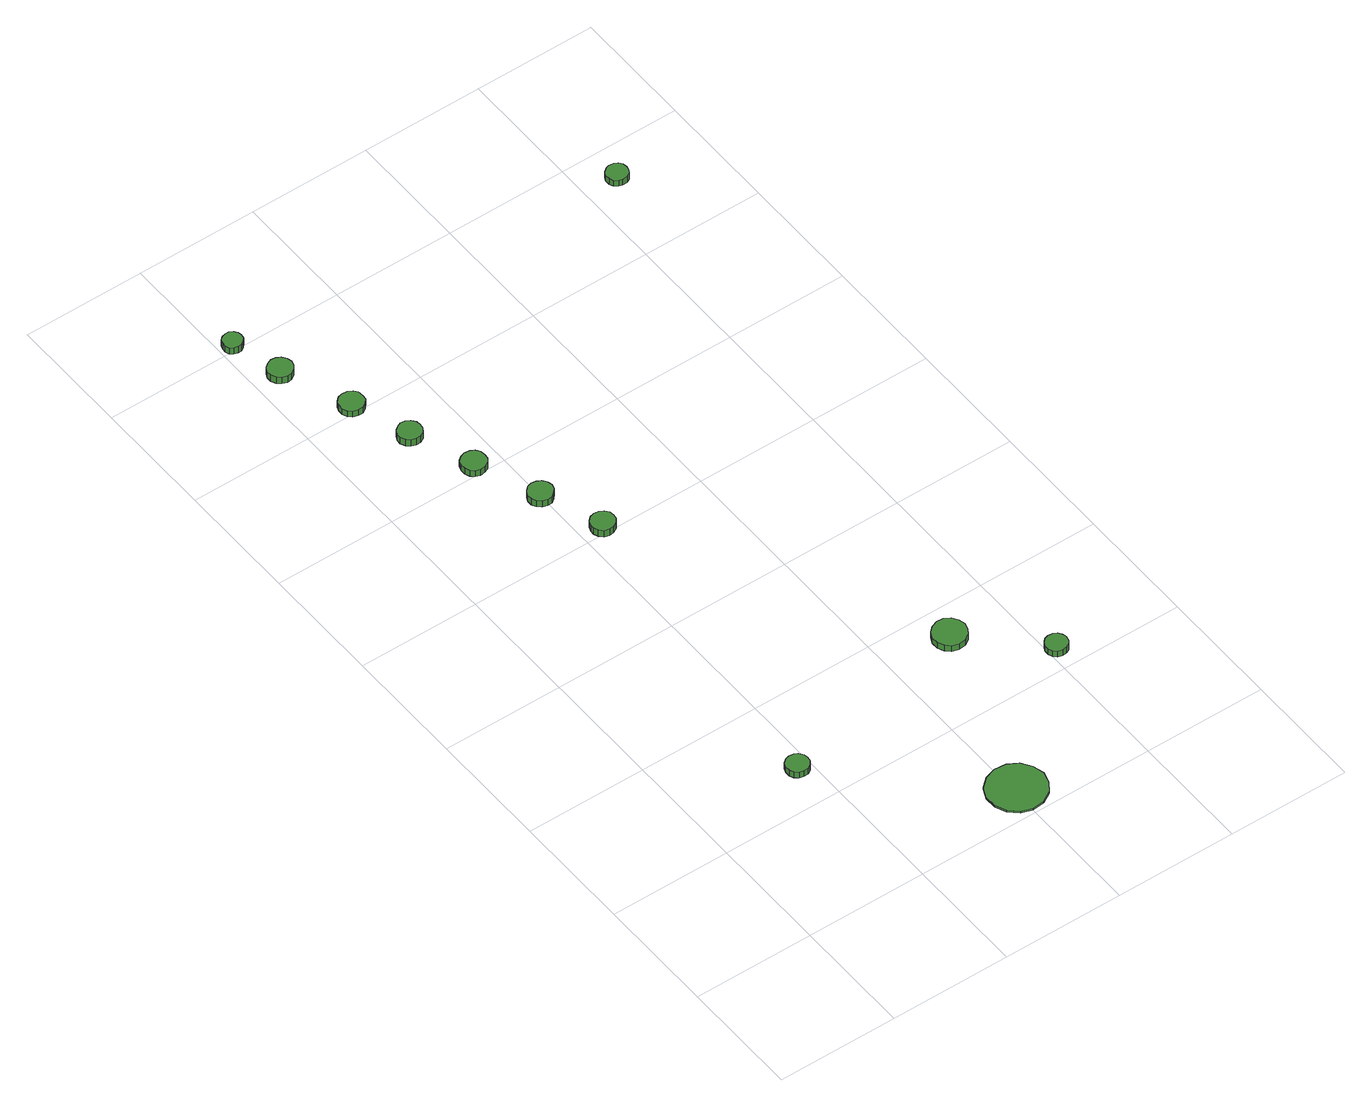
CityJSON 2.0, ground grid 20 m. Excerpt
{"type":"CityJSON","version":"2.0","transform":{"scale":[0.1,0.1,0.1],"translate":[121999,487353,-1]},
"CityObjects":{
"tree1":{"type":"SolitaryVegetationObject","attributes":{"function":"something"},"geometry":[{"type":"MultiSurface","lod":"1","boundaries":[[[0,1,2,3,4,5,6,7,8,9,10,11,12,13,14]],[[15,16,17,18,19,20,21,22,23,24,25,26,27,28,29]],[[0,29,28,1]],[[1,28,27,2]],[[2,27,26,3]],[[3,26,25,4]],[[4,25,24,5]],[[5,24,23,6]],[[6,23,22,7]],[[7,22,21,8]],[[8,21,20,9]],[[9,20,19,10]],[[10,19,18,11]],[[11,18,17,12]],[[12,17,16,13]],[[13,16,15,14]],[[14,15,29,0]]]}]},
"tree2":{"type":"SolitaryVegetationObject","attributes":{"function":"something"},"geometry":[{"type":"MultiSurface","lod":"1","boundaries":[[[30,31,32,33,34,35,36,37,38,39,40,41,42,43,44]],[[45,46,47,48,49,50,51,52,53,54,55,56,57,58,59]],[[30,59,58,31]],[[31,58,57,32]],[[32,57,56,33]],[[33,56,55,34]],[[34,55,54,35]],[[35,54,53,36]],[[36,53,52,37]],[[37,52,51,38]],[[38,51,50,39]],[[39,50,49,40]],[[40,49,48,41]],[[41,48,47,42]],[[42,47,46,43]],[[43,46,45,44]],[[44,45,59,30]]]}]},
"tree3":{"type":"SolitaryVegetationObject","attributes":{"function":"something"},"geometry":[{"type":"MultiSurface","lod":"1","boundaries":[[[60,61,62,63,64,65,66,67,68,69,70,71,72,73,74]],[[75,76,77,78,79,80,81,82,83,84,85,86,87,88,89]],[[60,89,88,61]],[[61,88,87,62]],[[62,87,86,63]],[[63,86,85,64]],[[64,85,84,65]],[[65,84,83,66]],[[66,83,82,67]],[[67,82,81,68]],[[68,81,80,69]],[[69,80,79,70]],[[70,79,78,71]],[[71,78,77,72]],[[72,77,76,73]],[[73,76,75,74]],[[74,75,89,60]]]}]},
"tree4":{"type":"SolitaryVegetationObject","attributes":{"function":"something"},"geometry":[{"type":"MultiSurface","lod":"1","boundaries":[[[90,91,92,93,94,95,96,97,98,99,100,101,102,103,104]],[[105,106,107,108,109,110,111,112,113,114,115,116,117,118,119]],[[90,119,118,91]],[[91,118,117,92]],[[92,117,116,93]],[[93,116,115,94]],[[94,115,114,95]],[[95,114,113,96]],[[96,113,112,97]],[[97,112,111,98]],[[98,111,110,99]],[[99,110,109,100]],[[100,109,108,101]],[[101,108,107,102]],[[102,107,106,103]],[[103,106,105,104]],[[104,105,119,90]]]}]},
"tree5":{"type":"SolitaryVegetationObject","attributes":{"function":"something"},"geometry":[{"type":"MultiSurface","lod":"1","boundaries":[[[120,121,122,123,124,125,126,127,128,129,130,131,132,133,134]],[[135,136,137,138,139,140,141,142,143,144,145,146,147,148,149]],[[120,149,148,121]],[[121,148,147,122]],[[122,147,146,123]],[[123,146,145,124]],[[124,145,144,125]],[[125,144,143,126]],[[126,143,142,127]],[[127,142,141,128]],[[128,141,140,129]],[[129,140,139,130]],[[130,139,138,131]],[[131,138,137,132]],[[132,137,136,133]],[[133,136,135,134]],[[134,135,149,120]]]}]},
"tree6":{"type":"SolitaryVegetationObject","attributes":{"function":"something"},"geometry":[{"type":"MultiSurface","lod":"1","boundaries":[[[150,151,152,153,154,155,156,157,158,159,160,161,162,163,164]],[[165,166,167,168,169,170,171,172,173,174,175,176,177,178,179]],[[150,179,178,151]],[[151,178,177,152]],[[152,177,176,153]],[[153,176,175,154]],[[154,175,174,155]],[[155,174,173,156]],[[156,173,172,157]],[[157,172,171,158]],[[158,171,170,159]],[[159,170,169,160]],[[160,169,168,161]],[[161,168,167,162]],[[162,167,166,163]],[[163,166,165,164]],[[164,165,179,150]]]}]},
"tree7":{"type":"SolitaryVegetationObject","attributes":{"function":"something"},"geometry":[{"type":"MultiSurface","lod":"1","boundaries":[[[180,181,182,183,184,185,186,187,188,189,190,191,192,193,194]],[[195,196,197,198,199,200,201,202,203,204,205,206,207,208,209]],[[180,209,208,181]],[[181,208,207,182]],[[182,207,206,183]],[[183,206,205,184]],[[184,205,204,185]],[[185,204,203,186]],[[186,203,202,187]],[[187,202,201,188]],[[188,201,200,189]],[[189,200,199,190]],[[190,199,198,191]],[[191,198,197,192]],[[192,197,196,193]],[[193,196,195,194]],[[194,195,209,180]]]}]},
"tree8":{"type":"SolitaryVegetationObject","attributes":{"function":"something"},"geometry":[{"type":"MultiSurface","lod":"1","boundaries":[[[210,211,212,213,214,215,216,217,218,219,220,221,222,223,224]],[[225,226,227,228,229,230,231,232,233,234,235,236,237,238,239]],[[210,239,238,211]],[[211,238,237,212]],[[212,237,236,213]],[[213,236,235,214]],[[214,235,234,215]],[[215,234,233,216]],[[216,233,232,217]],[[217,232,231,218]],[[218,231,230,219]],[[219,230,229,220]],[[220,229,228,221]],[[221,228,227,222]],[[222,227,226,223]],[[223,226,225,224]],[[224,225,239,210]]]}]},
"tree9":{"type":"SolitaryVegetationObject","attributes":{"function":"something"},"geometry":[{"type":"MultiSurface","lod":"1","boundaries":[[[240,241,242,243,244,245,246,247,248,249,250,251,252,253,254]],[[255,256,257,258,259,260,261,262,263,264,265,266,267,268,269]],[[240,269,268,241]],[[241,268,267,242]],[[242,267,266,243]],[[243,266,265,244]],[[244,265,264,245]],[[245,264,263,246]],[[246,263,262,247]],[[247,262,261,248]],[[248,261,260,249]],[[249,260,259,250]],[[250,259,258,251]],[[251,258,257,252]],[[252,257,256,253]],[[253,256,255,254]],[[254,255,269,240]]]}]},
"tree10":{"type":"SolitaryVegetationObject","attributes":{"function":"something"},"geometry":[{"type":"MultiSurface","lod":"1","boundaries":[[[270,271,272,273,274,275,276,277,278,279,280,281,282,283,284]],[[285,286,287,288,289,290,291,292,293,294,295,296,297,298,299]],[[270,299,298,271]],[[271,298,297,272]],[[272,297,296,273]],[[273,296,295,274]],[[274,295,294,275]],[[275,294,293,276]],[[276,293,292,277]],[[277,292,291,278]],[[278,291,290,279]],[[279,290,289,280]],[[280,289,288,281]],[[281,288,287,282]],[[282,287,286,283]],[[283,286,285,284]],[[284,285,299,270]]]}]},
"tree11":{"type":"SolitaryVegetationObject","attributes":{"function":"something"},"geometry":[{"type":"MultiSurface","lod":"1","boundaries":[[[300,301,302,303,304,305,306,307,308,309,310,311,312,313,314]],[[315,316,317,318,319,320,321,322,323,324,325,326,327,328,329]],[[300,329,328,301]],[[301,328,327,302]],[[302,327,326,303]],[[303,326,325,304]],[[304,325,324,305]],[[305,324,323,306]],[[306,323,322,307]],[[307,322,321,308]],[[308,321,320,309]],[[309,320,319,310]],[[310,319,318,311]],[[311,318,317,312]],[[312,317,316,313]],[[313,316,315,314]],[[314,315,329,300]]]}]},
"tree12":{"type":"SolitaryVegetationObject","attributes":{"function":"something"},"geometry":[{"type":"MultiSurface","lod":"1","boundaries":[[[330,331,332,333,334,335,336,337,338,339,340,341,342,343,344]],[[345,346,347,348,349,350,351,352,353,354,355,356,357,358,359]],[[330,359,358,331]],[[331,358,357,332]],[[332,357,356,333]],[[333,356,355,334]],[[334,355,354,335]],[[335,354,353,336]],[[336,353,352,337]],[[337,352,351,338]],[[338,351,350,339]],[[339,350,349,340]],[[340,349,348,341]],[[341,348,347,342]],[[342,347,346,343]],[[343,346,345,344]],[[344,345,359,330]]]}]}
},
"vertices":[
[192,264,30],[191,271,30],[186,278,30],[180,281,30],[172,282,30],[165,280,30],[159,275,30],[156,268,30],[156,260,30],[159,253,30],[165,248,30],[172,246,30],[180,246,30],[186,250,30],[191,256,30],[191,256,18],[186,250,18],[180,246,18],[172,246,18],[165,248,18],[159,253,18],[156,260,18],[156,268,18],[159,275,18],[165,280,18],[172,282,18],[180,281,18],[186,278,18],[191,271,18],[192,264,18],
[454,53,12],[449,72,12],[438,88,12],[421,98,12],[401,100,12],[383,94,12],[368,81,12],[360,63,12],[360,43,12],[368,25,12],[383,12,12],[401,6,12],[421,8,12],[438,18,12],[449,34,12],[449,34,9],[438,18,9],[421,8,9],[401,6,9],[383,12,9],[368,25,9],[360,43,9],[360,63,9],[368,81,9],[383,94,9],[401,100,9],[421,98,9],[438,88,9],[449,72,9],[454,53,9],
[63,1323,25],[61,1331,25],[56,1338,25],[49,1342,25],[41,1343,25],[33,1340,25],[27,1335,25],[23,1327,25],[23,1319,25],[27,1311,25],[33,1306,25],[41,1303,25],[49,1304,25],[56,1308,25],[61,1315,25],[61,1315,12],[56,1308,12],[49,1304,12],[41,1303,12],[33,1306,12],[27,1311,12],[23,1319,12],[23,1327,12],[27,1335,12],[33,1340,12],[41,1343,12],[49,1342,12],[56,1338,12],[61,1331,12],[63,1323,12],
[36,1407,25],[35,1413,25],[31,1418,25],[25,1422,25],[19,1422,25],[12,1420,25],[7,1416,25],[5,1410,25],[5,1403,25],[7,1397,25],[12,1393,25],[19,1391,25],[25,1391,25],[31,1395,25],[35,1400,25],[35,1400,12],[31,1395,12],[25,1391,12],[19,1391,12],[12,1393,12],[7,1397,12],[5,1403,12],[5,1410,12],[7,1416,12],[12,1420,12],[19,1422,12],[25,1422,12],[31,1418,12],[35,1413,12],[36,1407,12],
[106,1211,23],[105,1220,23],[100,1226,23],[93,1230,23],[84,1231,23],[76,1229,23],[70,1223,23],[67,1216,23],[67,1207,23],[70,1200,23],[76,1194,23],[84,1192,23],[93,1192,23],[100,1197,23],[105,1203,23],[105,1203,11],[100,1197,11],[93,1192,11],[84,1192,11],[76,1194,11],[70,1200,11],[67,1207,11],[67,1216,11],[70,1223,11],[76,1229,11],[84,1231,11],[93,1230,11],[100,1226,11],[105,1220,11],[106,1211,11],
[138,1117,23],[137,1124,23],[132,1131,23],[125,1135,23],[117,1136,23],[110,1133,23],[104,1128,23],[100,1121,23],[100,1113,23],[104,1105,23],[110,1100,23],[117,1098,23],[125,1098,23],[132,1102,23],[137,1109,23],[137,1109,10],[132,1102,10],[125,1098,10],[117,1098,10],[110,1100,10],[104,1105,10],[100,1113,10],[100,1121,10],[104,1128,10],[110,1133,10],[117,1136,10],[125,1135,10],[132,1131,10],[137,1124,10],[138,1117,10],
[177,1015,23],[176,1023,23],[171,1030,23],[164,1034,23],[155,1035,23],[147,1032,23],[141,1027,23],[138,1019,23],[138,1011,23],[141,1003,23],[147,998,23],[155,995,23],[164,996,23],[171,1000,23],[176,1007,23],[176,1007,11],[171,1000,11],[164,996,11],[155,995,11],[147,998,11],[141,1003,11],[138,1011,11],[138,1019,11],[141,1027,11],[147,1032,11],[155,1035,11],[164,1034,11],[171,1030,11],[176,1023,11],[177,1015,11],
[219,911,23],[217,919,23],[212,926,23],[205,930,23],[197,931,23],[189,929,23],[183,923,23],[179,915,23],[179,907,23],[183,900,23],[189,894,23],[197,892,23],[205,892,23],[212,897,23],[217,903,23],[217,903,10],[212,897,10],[205,892,10],[197,892,10],[189,894,10],[183,900,10],[179,907,10],[179,915,10],[183,923,10],[189,929,10],[197,931,10],[205,930,10],[212,926,10],[217,919,10],[219,911,10],
[254,811,24],[253,819,24],[248,825,24],[241,829,24],[233,830,24],[225,828,24],[219,822,24],[216,815,24],[216,807,24],[219,800,24],[225,794,24],[233,792,24],[241,793,24],[248,797,24],[253,803,24],[253,803,11],[248,797,11],[241,793,11],[233,792,11],[225,794,11],[219,800,11],[216,807,11],[216,815,11],[219,822,11],[225,828,11],[233,830,11],[241,829,11],[248,825,11],[253,819,11],[254,811,11],
[529,342,26],[526,353,26],[520,362,26],[510,368,26],[499,369,26],[488,365,26],[480,358,26],[475,347,26],[475,336,26],[480,326,26],[488,318,26],[499,315,26],[510,316,26],[520,322,26],[526,331,26],[526,331,14],[520,322,14],[510,316,14],[499,315,14],[488,318,14],[480,326,14],[475,336,14],[475,347,14],[480,358,14],[488,365,14],[499,369,14],[510,368,14],[520,362,14],[526,353,14],[529,342,14],
[631,237,24],[629,244,24],[625,250,24],[619,253,24],[611,254,24],[604,252,24],[599,247,24],[596,240,24],[596,233,24],[599,226,24],[604,221,24],[611,219,24],[619,220,24],[625,223,24],[629,229,24],[629,229,12],[625,223,12],[619,220,12],[611,219,12],[604,221,12],[599,226,12],[596,233,12],[596,240,12],[599,247,12],[604,252,12],[611,254,12],[619,253,12],[625,250,12],[629,244,12],[631,237,12],
[670,1340,27],[669,1347,27],[665,1353,27],[659,1356,27],[651,1357,27],[645,1355,27],[639,1350,27],[636,1344,27],[636,1336,27],[639,1330,27],[645,1325,27],[651,1323,27],[659,1324,27],[665,1327,27],[669,1333,27],[669,1333,15],[665,1327,15],[659,1324,15],[651,1323,15],[645,1325,15],[639,1330,15],[636,1336,15],[636,1344,15],[639,1350,15],[645,1355,15],[651,1357,15],[659,1356,15],[665,1353,15],[669,1347,15],[670,1340,15]
]}
